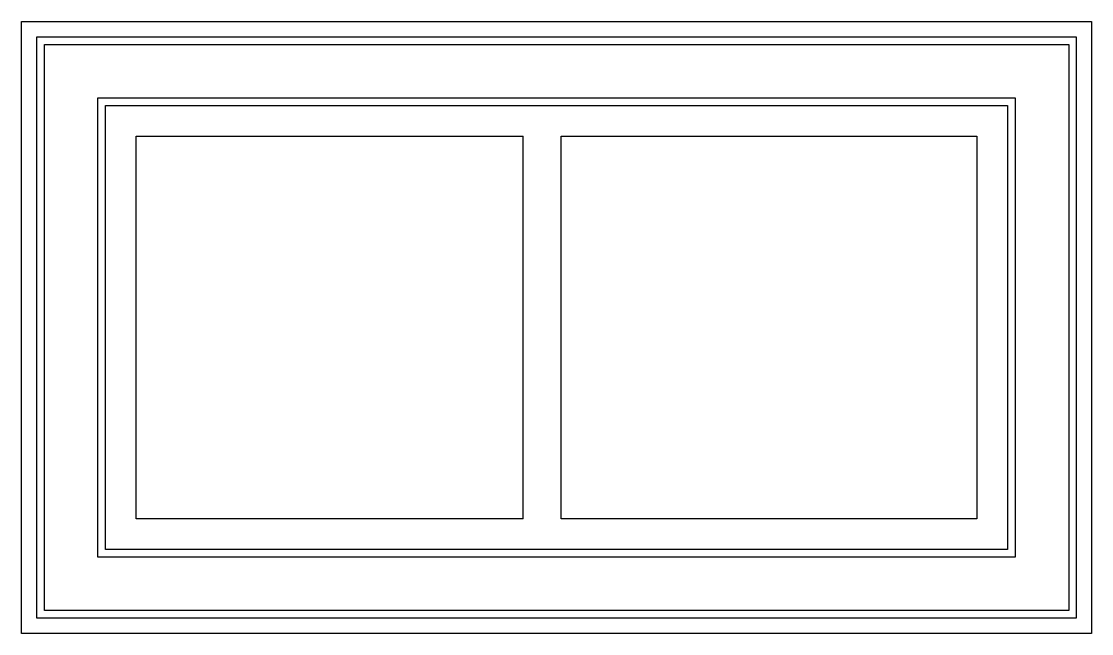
# Model space of a CAD drawing. Header units: millimetres. Extents: x 175.97 to 177.37, y 197.95 to 198.75.
import ezdxf

# ---------------------------------------------------------------- set-up
doc = ezdxf.new("R2010")
doc.units = ezdxf.units.MM
doc.header["$LTSCALE"] = 0.03

msp = doc.modelspace()

# ---------------------------------------------------------------- linework, layer by layer
at = {"color": 1, "ltscale": 0.01}
for p, q in [((176.6297, 198.098), (176.6297, 198.598)), ((176.6797, 198.098), (176.6797, 198.598))]:
    msp.add_line(p, q, dxfattribs=at)
at = {"color": 2, "ltscale": 0.01}
for points in [[(175.9734, 198.748), (177.3734, 198.748), (177.3734, 197.948), (175.9734, 197.948)], [(176.0034, 198.718), (177.3434, 198.718), (177.3434, 197.978), (176.0034, 197.978)], [(176.0834, 198.638), (177.2634, 198.638), (177.2634, 198.058), (176.0834, 198.058)]]:
    msp.add_lwpolyline(points, close=True, dxfattribs=at)
at = {"color": 1, "ltscale": 0.01}
for points in [[(175.9934, 198.728), (177.3534, 198.728), (177.3534, 197.968), (175.9934, 197.968)], [(176.0734, 198.648), (177.2734, 198.648), (177.2734, 198.048), (176.0734, 198.048)]]:
    msp.add_lwpolyline(points, close=True, dxfattribs=at)
for points in [[(176.6297, 198.098), (176.1234, 198.098), (176.1234, 198.598), (176.6297, 198.598)], [(176.6797, 198.598), (177.2234, 198.598), (177.2234, 198.098), (176.6797, 198.098)]]:
    msp.add_lwpolyline(points, dxfattribs=at)

doc.saveas('drawing.dxf')
